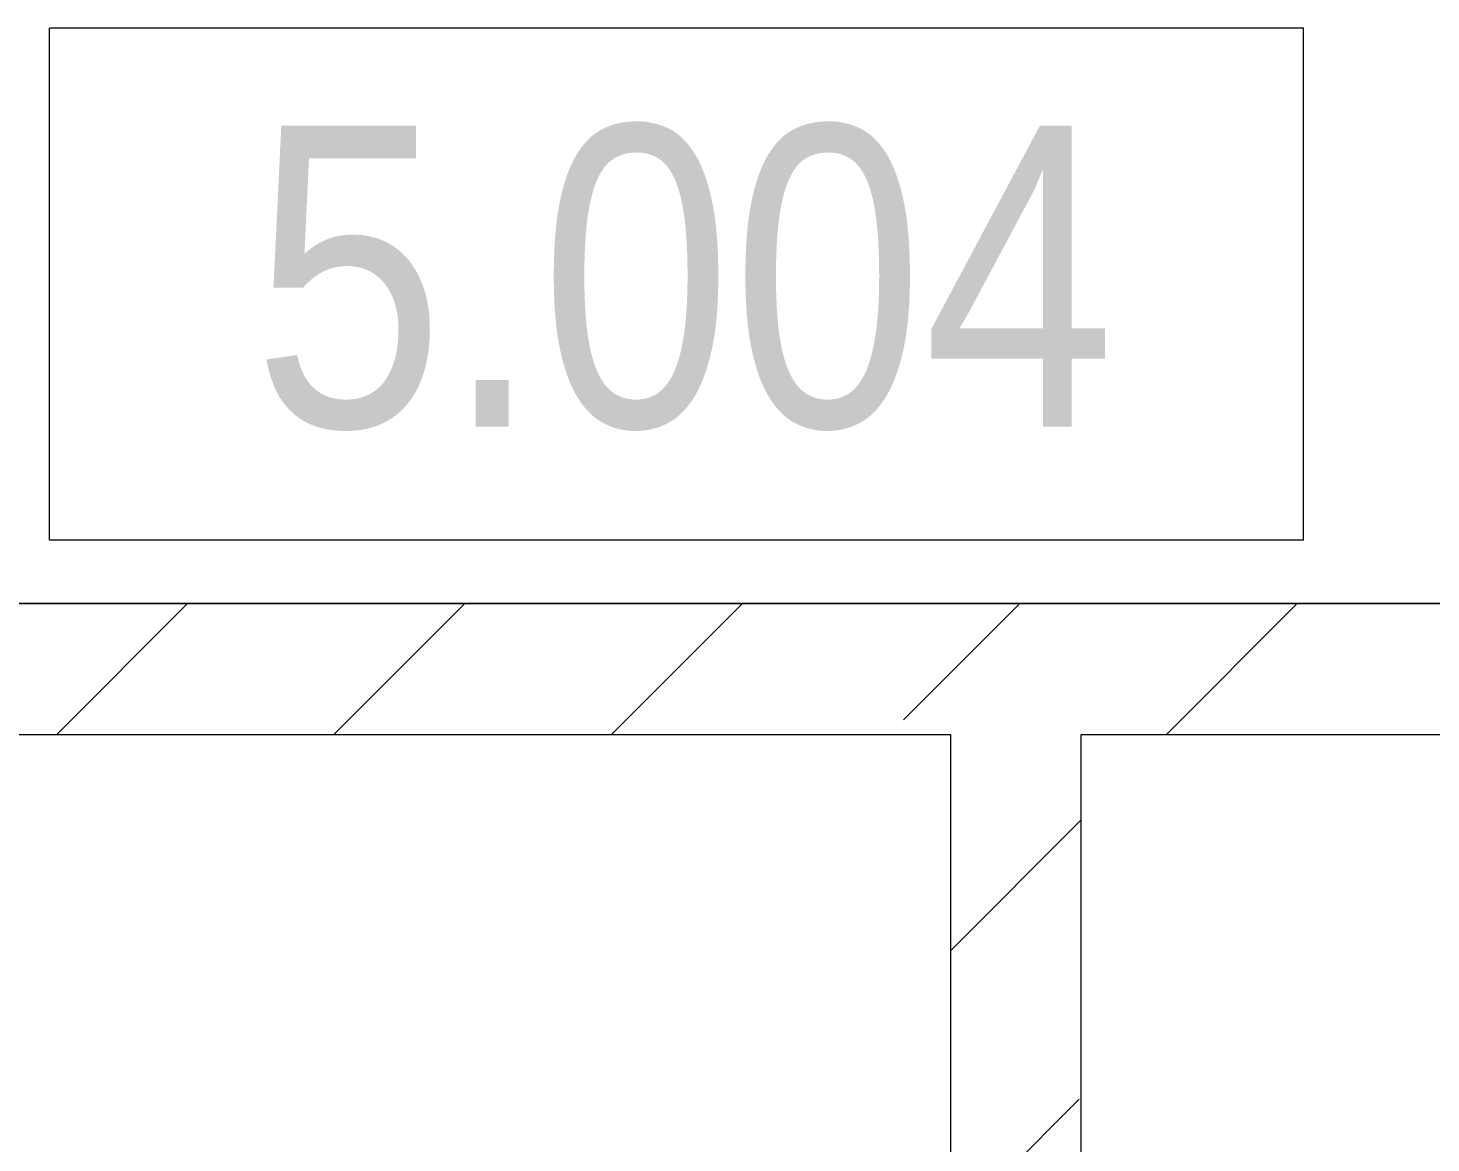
# Model space of a CAD drawing. Header units: millimetres. Extents: x 48966 to 155647, y -43515 to 26217.
# Drawn here: x 57521 to 59666, y 12393 to 14097 of the extents above; entities that cross this region are included whole.
import ezdxf

# ---------------------------------------------------------------- set-up
doc = ezdxf.new("R2010")
doc.units = ezdxf.units.MM
for name, color, linetype, lineweight in [('Марки помещений', 7, 'Continuous', 9), ('Перекрытия', 7, 'Continuous', 9), ('Стены-1', 7, 'Continuous', 18), ('Штриховка разреза-1', 7, 'Continuous', 9)]:
    doc.layers.add(name, color=color, linetype=linetype, lineweight=lineweight)
doc.styles.add('Arial Narrow_1', font='Arial Narrow.ttf', dxfattribs={"height": 460})
pattern_1 = [(45, (0, 0), (-424.264, 424.264), [600, -100, 20, -100]), (45, (0, 424), (-424.264, 424.264), [])]

# ---------------------------------------------------------------- blocks, each defined once
blk = doc.blocks.new('Марка помещения_Р - Марка помещения-4575829-План 5-го этажа на отм_ _12_600')
at = {"layer": 'Марки помещений'}
for p, q in [((-4.79375, -1.95625), (-4.79375, 1.95625)), ((4.79375, 1.95625), (-4.79375, 1.95625)), ((4.79375, -1.95625), (4.79375, 1.95625)), ((4.79375, -1.95625), (-4.79375, -1.95625))]:
    blk.add_line(p, q, dxfattribs=at)

msp = doc.modelspace()

# ---------------------------------------------------------------- hatches: boundary and pattern name
at = {"layer": 'Штриховка разреза-1'}
h = msp.add_hatch(dxfattribs=at)
h.set_pattern_fill('FP_2', color=256, style=0, pattern_type=2)
h.set_pattern_definition(pattern_1)
h.paths.add_polyline_path([(61583, 13017.1), (61631.6, 13017.1), (61631.6, 13217.1), (57306.6, 13217.1), (57306.6, 13017.1), (61431.6, 13017.1)], flags=0)
h = msp.add_hatch(dxfattribs=at)
h.set_pattern_fill('FP_2', color=256, style=0, pattern_type=2)
h.set_pattern_definition(pattern_1)
h.paths.add_polyline_path([(59131.6, 11217.1), (59131.6, 13017.1), (58931.6, 13017.1), (58931.6, 11217.1), (58934.1, 11217.1)], flags=0)

# ---------------------------------------------------------------- linework, layer by layer
at = {"layer": 'Перекрытия'}
msp.add_line((57331.6, 13217.1), (61111.6, 13217.1), dxfattribs=at)
at = {"layer": 'Стены-1'}
for p, q in [((61111.6, 13217.1), (57331.6, 13217.1)), ((57306.6, 13017.1), (58931.6, 13017.1)), ((58931.6, 13017.1), (58931.6, 11217.1)), ((59131.6, 13017.1), (61431.6, 13017.1)), ((59131.6, 11217.1), (59131.6, 13017.1))]:
    msp.add_line(p, q, dxfattribs=at)

# ---------------------------------------------------------------- block references
at = {"layer": 'Марки помещений', "xscale": 199.9999999999999, "yscale": 199.9999999999999, "zscale": 199.9999999999999}
msp.add_blockref('Марка помещения_Р - Марка помещения-4575829-План 5-го этажа на отм_ _12_600', (58512.8, 13705.6), dxfattribs=at)

# ---------------------------------------------------------------- texts
at = {"layer": 'Марки помещений', "insert": (57864.9, 13947.5), "char_height": 460, "width": 1587.341, "attachment_point": 1, "style": 'Arial Narrow_1'}
msp.add_mtext('5.004', dxfattribs=at)

doc.saveas('drawing.dxf')
